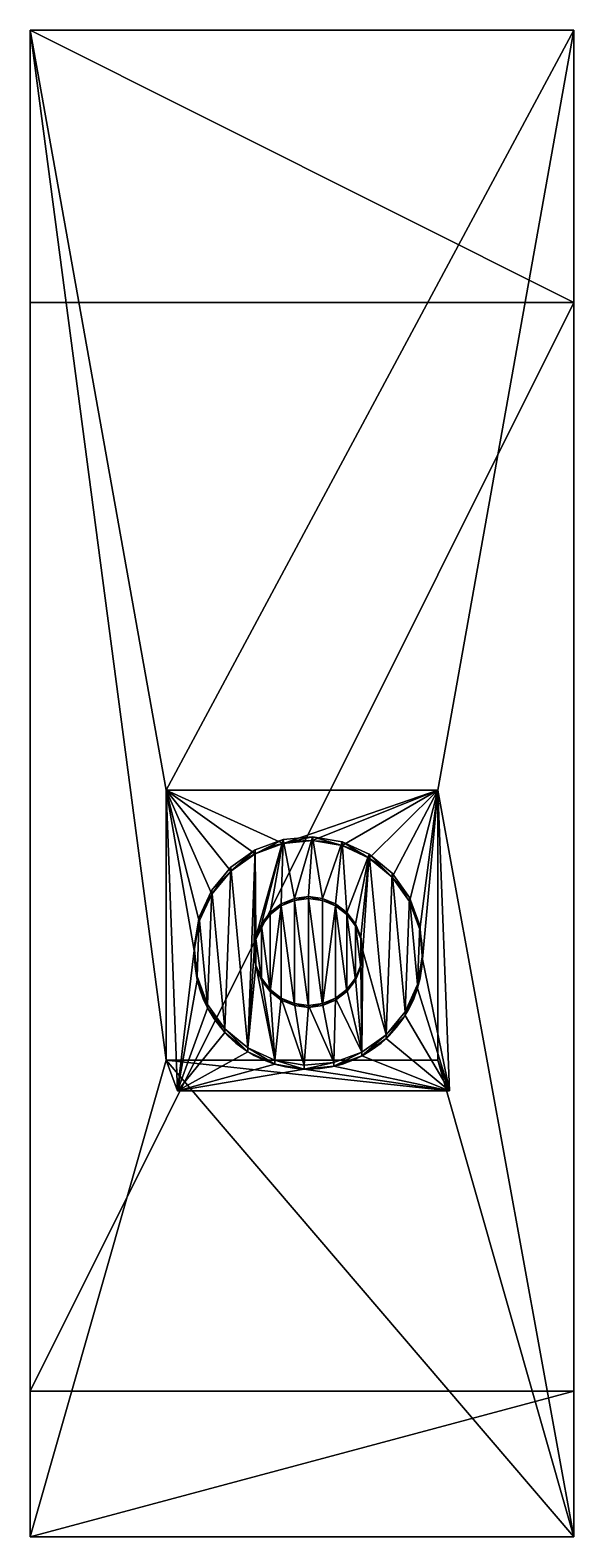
# Model space of a CAD drawing. Extents: x 22.1 to 32.1, y 23.5 to 51.2.
import ezdxf

# ---------------------------------------------------------------- set-up
doc = ezdxf.new("R2010")
doc.units = 0
doc.layers.get('0').update_dxf_attribs({"color": 13, "linetype": 'CONTINUOUS'})

msp = doc.modelspace()

# ---------------------------------------------------------------- linework, layer by layer
for p, q in [((22.137, 51.158, 5.5), (22.137, 23.482, 1.882)), ((32.137, 51.158, 5.5), (22.137, 51.158, 5.5)), ((22.137, 46.158), (22.137, 51.158, 5.5)), ((32.137, 23.482, 1.882), (32.137, 51.158, 5.5)), ((32.137, 46.158), (32.137, 51.158, 5.5)), ((22.137, 46.158), (22.137, 26.158)), ((32.137, 46.158), (22.137, 46.158)), ((32.137, 26.158), (32.137, 46.158)), ((29.637, 37.196, 3.675), (24.637, 37.196, 3.675)), ((24.637, 37.196, 3.675), (24.637, 32.238, 3.027)), ((24.637, 37.196, 3.675), (24.85, 31.673, 3.702)), ((29.637, 32.238, 3.027), (29.637, 37.196, 3.675)), ((29.85, 31.673, 3.702), (29.637, 37.196, 3.675)), ((26.788, 36.22, 3.686), (26.788, 36.292, 18.086)), ((27.333, 36.271, 3.686), (27.333, 36.343, 18.086)), ((26.274, 36.029, 3.687), (26.274, 36.101, 18.087)), ((27.874, 36.18, 3.686), (27.874, 36.251, 18.086)), ((28.372, 35.951, 3.687), (28.372, 36.023, 18.087)), ((25.827, 35.712, 3.689), (25.827, 35.783, 18.088)), ((28.795, 35.602, 3.689), (28.795, 35.673, 18.089)), ((25.477, 35.289, 3.691), (25.477, 35.361, 18.091)), ((26.997, 35.21, 18.091), (26.997, 35.173, 10.591)), ((27.256, 35.244, 18.091), (27.256, 35.207, 10.591)), ((27.514, 35.21, 18.091), (27.514, 35.173, 10.591)), ((29.112, 35.155, 3.691), (29.112, 35.226, 18.091)), ((26.549, 34.952, 18.093), (26.549, 34.914, 10.593)), ((26.756, 35.111, 18.092), (26.756, 35.073, 10.592)), ((27.756, 35.111, 18.092), (27.756, 35.073, 10.592)), ((27.963, 34.952, 18.093), (27.963, 34.914, 10.593)), ((25.249, 34.791, 3.693), (25.249, 34.863, 18.093)), ((26.39, 34.744, 18.094), (26.39, 34.707, 10.594)), ((28.122, 34.744, 18.094), (28.122, 34.707, 10.594)), ((29.303, 34.641, 3.694), (29.303, 34.712, 18.094)), ((25.157, 34.251, 3.696), (25.157, 34.322, 18.096)), ((26.29, 34.503, 18.095), (26.29, 34.466, 10.595)), ((28.222, 34.503, 18.095), (28.222, 34.466, 10.595)), ((26.256, 34.244, 18.096), (26.256, 34.207, 10.596)), ((28.256, 34.244, 18.096), (28.256, 34.207, 10.596)), ((29.354, 34.095, 3.697), (29.354, 34.167, 18.096)), ((25.208, 33.705, 3.699), (25.208, 33.777, 18.098)), ((26.29, 33.986, 18.097), (26.29, 33.948, 10.597)), ((28.222, 33.986, 18.097), (28.222, 33.948, 10.597)), ((26.39, 33.745, 18.099), (26.39, 33.707, 10.599)), ((26.549, 33.537, 18.1), (26.549, 33.5, 10.6)), ((27.963, 33.537, 18.1), (27.963, 33.5, 10.6)), ((28.122, 33.745, 18.099), (28.122, 33.707, 10.599)), ((29.263, 33.555, 3.699), (29.263, 33.626, 18.099)), ((25.399, 33.191, 3.701), (25.399, 33.263, 18.101)), ((26.756, 33.378, 18.1), (26.756, 33.341, 10.6)), ((26.997, 33.279, 18.101), (26.997, 33.241, 10.601)), ((27.256, 33.245, 18.101), (27.256, 33.207, 10.601)), ((27.514, 33.279, 18.101), (27.514, 33.241, 10.601)), ((27.756, 33.378, 18.1), (27.756, 33.341, 10.6)), ((29.034, 33.056, 3.702), (29.034, 33.128, 18.102)), ((25.717, 32.744, 3.703), (25.717, 32.816, 18.103)), ((28.685, 32.634, 3.704), (28.685, 32.706, 18.104)), ((26.139, 32.394, 3.705), (26.139, 32.466, 18.105)), ((28.238, 32.317, 3.706), (28.238, 32.388, 18.105)), ((24.637, 32.238, 3.027), (29.637, 32.238, 3.027)), ((24.637, 32.238, 3.027), (24.85, 31.673, 3.702)), ((26.637, 32.166, 3.706), (26.637, 32.238, 18.106)), ((27.178, 32.074, 3.707), (27.178, 32.146, 18.107)), ((27.724, 32.126, 3.706), (27.724, 32.197, 18.106)), ((29.637, 32.238, 3.027), (29.85, 31.673, 3.702)), ((24.85, 31.673, 3.702), (29.85, 31.673, 3.702)), ((22.137, 26.158), (32.137, 26.158)), ((22.137, 26.158), (22.137, 23.482, 1.882)), ((32.137, 26.158), (32.137, 23.482, 1.882)), ((22.137, 23.482, 1.882), (32.137, 23.482, 1.882))]:
    msp.add_line(p, q)
for points in [[(28.685, 32.706, 18.104), (28.238, 32.388, 18.105), (27.724, 32.197, 18.106), (27.178, 32.146, 18.107), (26.637, 32.238, 18.106), (26.139, 32.466, 18.105), (25.717, 32.816, 18.103), (25.399, 33.263, 18.101), (25.208, 33.777, 18.098), (25.157, 34.322, 18.096), (25.249, 34.863, 18.093), (25.477, 35.361, 18.091), (25.827, 35.783, 18.088), (26.274, 36.101, 18.087), (26.788, 36.292, 18.086), (27.333, 36.343, 18.086), (27.874, 36.251, 18.086), (28.372, 36.023, 18.087), (28.795, 35.673, 18.089), (29.112, 35.226, 18.091), (29.303, 34.712, 18.094), (29.354, 34.167, 18.096), (29.263, 33.626, 18.099), (29.034, 33.128, 18.102), (28.685, 32.706, 18.104)], [(28.256, 34.244, 18.096), (28.222, 33.986, 18.097), (28.122, 33.745, 18.099), (27.963, 33.537, 18.1), (27.756, 33.378, 18.1), (27.514, 33.279, 18.101), (27.256, 33.245, 18.101), (26.997, 33.279, 18.101), (26.756, 33.378, 18.1), (26.549, 33.537, 18.1), (26.39, 33.745, 18.099), (26.29, 33.986, 18.097), (26.256, 34.244, 18.096), (26.29, 34.503, 18.095), (26.39, 34.744, 18.094), (26.549, 34.952, 18.093), (26.756, 35.111, 18.092), (26.997, 35.21, 18.091), (27.256, 35.244, 18.091), (27.514, 35.21, 18.091), (27.756, 35.111, 18.092), (27.963, 34.952, 18.093), (28.122, 34.744, 18.094), (28.222, 34.503, 18.095), (28.256, 34.244, 18.096)], [(28.122, 34.707, 10.594), (28.222, 34.466, 10.595), (28.256, 34.207, 10.596), (28.222, 33.948, 10.597), (28.122, 33.707, 10.599), (27.963, 33.5, 10.6), (27.756, 33.341, 10.6), (27.514, 33.241, 10.601), (27.256, 33.207, 10.601), (26.997, 33.241, 10.601), (26.756, 33.341, 10.6), (26.549, 33.5, 10.6), (26.39, 33.707, 10.599), (26.29, 33.948, 10.597), (26.256, 34.207, 10.596), (26.29, 34.466, 10.595), (26.39, 34.707, 10.594), (26.549, 34.914, 10.593), (26.756, 35.073, 10.592), (26.997, 35.173, 10.591), (27.256, 35.207, 10.591), (27.514, 35.173, 10.591), (27.756, 35.073, 10.592), (27.963, 34.914, 10.593), (28.122, 34.707, 10.594)]]:
    msp.add_polyline3d(points, close=True)
at = {"extrusion": (7.82796e-17, -0.004978, -0.999988)}
msp.add_circle((-27.256, 34.154, -3.866), 2.1, dxfattribs=at)

# ---------------------------------------------------------------- meshes
mesh = msp.add_polyface()
corners = [(22.137, 23.482, 1.882), (24.637, 32.238, 3.027), (22.137, 51.158, 5.5), (32.137, 23.482, 1.882), (29.637, 32.238, 3.027), (29.637, 37.196, 3.675), (24.637, 37.196, 3.675), (32.137, 51.158, 5.5)]
mesh.append_faces([[corners[k] for k in face] for face in [(0, 1, 2), (1, 3, 4), (4, 3, 5), (2, 6, 7), (6, 2, 1), (7, 5, 3)]], dxfattribs={"vtx0": -1, "vtx1": -1})
mesh.append_faces([[corners[k] for k in face] for face in [(1, 0, 3), (7, 6, 5)]], dxfattribs={"vtx0": -1, "vtx2": -1})
mesh = msp.add_polyface()
corners = [(22.137, 51.158, 5.5), (22.137, 26.158), (22.137, 23.482, 1.882), (22.137, 46.158)]
mesh.append_faces([[corners[k] for k in face] for face in [(0, 1, 2), (1, 0, 3)]], dxfattribs={"vtx0": -1})
mesh = msp.add_polyface()
corners = [(22.137, 51.158, 5.5), (32.137, 46.158), (22.137, 46.158), (32.137, 51.158, 5.5)]
mesh.append_faces([[corners[k] for k in face] for face in [(0, 1, 2), (1, 0, 3)]], dxfattribs={"vtx0": -1})
mesh = msp.add_polyface()
corners = [(32.137, 26.158), (32.137, 51.158, 5.5), (32.137, 23.482, 1.882), (32.137, 46.158)]
mesh.append_faces([[corners[k] for k in face] for face in [(0, 1, 2), (1, 0, 3)]], dxfattribs={"vtx0": -1})
mesh = msp.add_polyface()
corners = [(32.137, 46.158), (22.137, 26.158), (22.137, 46.158), (32.137, 26.158)]
mesh.append_faces([[corners[k] for k in face] for face in [(0, 1, 2), (1, 0, 3)]], dxfattribs={"vtx0": -1})
mesh = msp.add_polyface()
corners = [(24.637, 37.196, 3.675), (24.637, 32.238, 3.027), (24.85, 31.673, 3.702)]
mesh.append_faces([[corners[k] for k in face] for face in [(0, 1, 2)]])
mesh = msp.add_polyface()
corners = [(24.85, 31.673, 3.702), (25.208, 33.705, 3.699), (25.157, 34.251, 3.696), (25.399, 33.191, 3.701), (25.717, 32.744, 3.703), (26.139, 32.394, 3.705), (26.637, 32.166, 3.706), (27.178, 32.074, 3.707), (29.85, 31.673, 3.702), (27.724, 32.126, 3.706), (28.238, 32.317, 3.706), (28.685, 32.634, 3.704), (29.034, 33.056, 3.702), (29.263, 33.555, 3.699), (29.354, 34.095, 3.697), (29.637, 37.196, 3.675), (24.637, 37.196, 3.675), (26.788, 36.22, 3.686), (26.274, 36.029, 3.687), (25.827, 35.712, 3.689), (25.477, 35.289, 3.691), (25.249, 34.791, 3.693), (27.333, 36.271, 3.686), (27.874, 36.18, 3.686), (28.372, 35.951, 3.687), (28.795, 35.602, 3.689), (29.112, 35.155, 3.691), (29.303, 34.641, 3.694)]
mesh.append_faces([[corners[k] for k in face] for face in [(1, 0, 3), (3, 0, 4), (4, 0, 5), (5, 0, 6), (6, 0, 7), (7, 8, 9), (9, 8, 10), (10, 8, 11), (11, 8, 12), (12, 8, 13), (13, 8, 14), (16, 17, 15), (17, 16, 18), (18, 16, 19), (19, 16, 20), (20, 16, 21), (21, 16, 2)]], dxfattribs={"vtx0": -1, "vtx1": -1})
mesh.append_faces([[corners[k] for k in face] for face in [(0, 1, 2), (7, 0, 8), (14, 8, 15), (2, 16, 0), (15, 17, 22), (15, 22, 23), (15, 23, 24), (15, 24, 25), (15, 25, 26), (15, 26, 27), (15, 27, 14)]], dxfattribs={"vtx0": -1, "vtx2": -1})
mesh = msp.add_polyface()
corners = [(29.637, 37.196, 3.675), (29.85, 31.673, 3.702), (29.637, 32.238, 3.027)]
mesh.append_faces([[corners[k] for k in face] for face in [(0, 1, 2)]])
mesh = msp.add_polyface()
corners = [(26.139, 32.466, 18.105), (26.29, 33.986, 18.097), (26.256, 34.244, 18.096), (26.637, 32.238, 18.106), (26.39, 33.745, 18.099), (26.549, 33.537, 18.1), (26.756, 33.378, 18.1), (27.178, 32.146, 18.107), (26.997, 33.279, 18.101), (27.256, 33.245, 18.101), (27.724, 32.197, 18.106), (27.514, 33.279, 18.101), (27.756, 33.378, 18.1), (28.238, 32.388, 18.105), (27.963, 33.537, 18.1), (28.122, 33.745, 18.099), (28.222, 33.986, 18.097), (28.256, 34.244, 18.096), (28.685, 32.706, 18.104), (28.372, 36.023, 18.087), (28.795, 35.673, 18.089), (29.034, 33.128, 18.102), (29.112, 35.226, 18.091), (29.263, 33.626, 18.099), (29.303, 34.712, 18.094), (29.354, 34.167, 18.096), (25.208, 33.777, 18.098), (25.249, 34.863, 18.093), (25.157, 34.322, 18.096), (25.399, 33.263, 18.101), (25.477, 35.361, 18.091), (25.717, 32.816, 18.103), (25.827, 35.783, 18.088), (26.274, 36.101, 18.087), (26.29, 34.503, 18.095), (26.788, 36.292, 18.086), (26.39, 34.744, 18.094), (26.549, 34.952, 18.093), (26.756, 35.111, 18.092), (26.997, 35.21, 18.091), (27.333, 36.343, 18.086), (27.256, 35.244, 18.091), (27.514, 35.21, 18.091), (27.874, 36.251, 18.086), (27.756, 35.111, 18.092), (27.963, 34.952, 18.093), (28.122, 34.744, 18.094), (28.222, 34.503, 18.095)]
mesh.append_faces([[corners[k] for k in face] for face in [(24, 23, 25), (26, 27, 28)]], dxfattribs={"vtx0": -1})
mesh.append_faces([[corners[k] for k in face] for face in [(1, 3, 4), (4, 3, 5), (5, 3, 6), (6, 7, 8), (8, 7, 9), (9, 10, 11), (11, 10, 12), (12, 13, 14), (14, 13, 15), (15, 13, 16), (16, 13, 17), (19, 18, 20), (20, 21, 22), (22, 23, 24), (27, 29, 30), (30, 31, 32), (32, 0, 33), (33, 34, 35), (35, 39, 40), (40, 42, 43), (43, 45, 19)]], dxfattribs={"vtx0": -1, "vtx1": -1})
mesh.append_faces([[corners[k] for k in face] for face in [(17, 18, 19), (33, 0, 2)]], dxfattribs={"vtx0": -1, "vtx1": -1, "vtx2": -1})
mesh.append_faces([[corners[k] for k in face] for face in [(0, 1, 2), (1, 0, 3), (6, 3, 7), (9, 7, 10), (12, 10, 13), (17, 13, 18), (20, 18, 21), (22, 21, 23), (27, 26, 29), (30, 29, 31), (32, 31, 0), (33, 2, 34), (35, 34, 36), (35, 36, 37), (35, 37, 38), (35, 38, 39), (40, 39, 41), (40, 41, 42), (43, 42, 44), (43, 44, 45), (19, 45, 46), (19, 46, 47), (19, 47, 17)]], dxfattribs={"vtx0": -1, "vtx2": -1})
mesh = msp.add_polyface()
corners = [(26.274, 36.029, 3.687), (26.788, 36.292, 18.086), (26.788, 36.22, 3.686), (26.274, 36.101, 18.087)]
mesh.append_faces([[corners[k] for k in face] for face in [(0, 1, 2), (1, 0, 3)]], dxfattribs={"vtx0": -1})
mesh = msp.add_polyface()
corners = [(26.788, 36.22, 3.686), (27.333, 36.343, 18.086), (27.333, 36.271, 3.686), (26.788, 36.292, 18.086)]
mesh.append_faces([[corners[k] for k in face] for face in [(0, 1, 2), (1, 0, 3)]], dxfattribs={"vtx0": -1})
mesh = msp.add_polyface()
corners = [(27.333, 36.343, 18.086), (27.874, 36.18, 3.686), (27.333, 36.271, 3.686), (27.874, 36.251, 18.086)]
mesh.append_faces([[corners[k] for k in face] for face in [(0, 1, 2), (1, 0, 3)]], dxfattribs={"vtx0": -1})
mesh = msp.add_polyface()
corners = [(25.827, 35.712, 3.689), (26.274, 36.101, 18.087), (26.274, 36.029, 3.687), (25.827, 35.783, 18.088)]
mesh.append_faces([[corners[k] for k in face] for face in [(0, 1, 2), (1, 0, 3)]], dxfattribs={"vtx0": -1})
mesh = msp.add_polyface()
corners = [(27.874, 36.251, 18.086), (28.372, 35.951, 3.687), (27.874, 36.18, 3.686), (28.372, 36.023, 18.087)]
mesh.append_faces([[corners[k] for k in face] for face in [(0, 1, 2), (1, 0, 3)]], dxfattribs={"vtx0": -1})
mesh = msp.add_polyface()
corners = [(28.372, 36.023, 18.087), (28.795, 35.602, 3.689), (28.372, 35.951, 3.687), (28.795, 35.673, 18.089)]
mesh.append_faces([[corners[k] for k in face] for face in [(0, 1, 2), (1, 0, 3)]], dxfattribs={"vtx0": -1})
mesh = msp.add_polyface()
corners = [(25.477, 35.361, 18.091), (25.827, 35.712, 3.689), (25.477, 35.289, 3.691), (25.827, 35.783, 18.088)]
mesh.append_faces([[corners[k] for k in face] for face in [(0, 1, 2), (1, 0, 3)]], dxfattribs={"vtx0": -1})
mesh = msp.add_polyface()
corners = [(28.795, 35.602, 3.689), (29.112, 35.226, 18.091), (29.112, 35.155, 3.691), (28.795, 35.673, 18.089)]
mesh.append_faces([[corners[k] for k in face] for face in [(0, 1, 2), (1, 0, 3)]], dxfattribs={"vtx0": -1})
mesh = msp.add_polyface()
corners = [(25.249, 34.863, 18.093), (25.477, 35.289, 3.691), (25.249, 34.791, 3.693), (25.477, 35.361, 18.091)]
mesh.append_faces([[corners[k] for k in face] for face in [(0, 1, 2), (1, 0, 3)]], dxfattribs={"vtx0": -1})
mesh = msp.add_polyface()
corners = [(26.29, 33.948, 10.597), (26.29, 34.466, 10.595), (26.256, 34.207, 10.596), (26.39, 33.707, 10.599), (26.39, 34.707, 10.594), (26.549, 33.5, 10.6), (26.549, 34.914, 10.593), (26.756, 35.073, 10.592), (26.756, 33.341, 10.6), (26.997, 33.241, 10.601), (26.997, 35.173, 10.591), (27.256, 33.207, 10.601), (27.256, 35.207, 10.591), (27.514, 33.241, 10.601), (27.514, 35.173, 10.591), (27.756, 35.073, 10.592), (27.756, 33.341, 10.6), (27.963, 33.5, 10.6), (27.963, 34.914, 10.593), (28.122, 33.707, 10.599), (28.122, 34.707, 10.594), (28.222, 33.948, 10.597), (28.222, 34.466, 10.595), (28.256, 34.207, 10.596)]
mesh.append_faces([[corners[k] for k in face] for face in [(0, 1, 2), (22, 21, 23)]], dxfattribs={"vtx0": -1})
mesh.append_faces([[corners[k] for k in face] for face in [(1, 3, 4), (4, 5, 6), (6, 5, 7), (7, 9, 10), (10, 11, 12), (12, 13, 14), (14, 13, 15), (15, 17, 18), (18, 19, 20), (20, 21, 22)]], dxfattribs={"vtx0": -1, "vtx1": -1})
mesh.append_faces([[corners[k] for k in face] for face in [(1, 0, 3), (4, 3, 5), (7, 5, 8), (7, 8, 9), (10, 9, 11), (12, 11, 13), (15, 13, 16), (15, 16, 17), (18, 17, 19), (20, 19, 21)]], dxfattribs={"vtx0": -1, "vtx2": -1})
mesh = msp.add_polyface()
corners = [(26.997, 35.21, 18.091), (26.756, 35.073, 10.592), (26.997, 35.173, 10.591), (26.756, 35.111, 18.092)]
mesh.append_faces([[corners[k] for k in face] for face in [(0, 1, 2), (1, 0, 3)]], dxfattribs={"vtx0": -1})
mesh = msp.add_polyface()
corners = [(27.256, 35.244, 18.091), (26.997, 35.173, 10.591), (27.256, 35.207, 10.591), (26.997, 35.21, 18.091)]
mesh.append_faces([[corners[k] for k in face] for face in [(0, 1, 2), (1, 0, 3)]], dxfattribs={"vtx0": -1})
mesh = msp.add_polyface()
corners = [(27.514, 35.173, 10.591), (27.256, 35.244, 18.091), (27.256, 35.207, 10.591), (27.514, 35.21, 18.091)]
mesh.append_faces([[corners[k] for k in face] for face in [(0, 1, 2), (1, 0, 3)]], dxfattribs={"vtx0": -1})
mesh = msp.add_polyface()
corners = [(27.756, 35.073, 10.592), (27.514, 35.21, 18.091), (27.514, 35.173, 10.591), (27.756, 35.111, 18.092)]
mesh.append_faces([[corners[k] for k in face] for face in [(0, 1, 2), (1, 0, 3)]], dxfattribs={"vtx0": -1})
mesh = msp.add_polyface()
corners = [(29.112, 35.155, 3.691), (29.303, 34.712, 18.094), (29.303, 34.641, 3.694), (29.112, 35.226, 18.091)]
mesh.append_faces([[corners[k] for k in face] for face in [(0, 1, 2), (1, 0, 3)]], dxfattribs={"vtx0": -1})
mesh = msp.add_polyface()
corners = [(26.549, 34.914, 10.593), (26.39, 34.744, 18.094), (26.39, 34.707, 10.594), (26.549, 34.952, 18.093)]
mesh.append_faces([[corners[k] for k in face] for face in [(0, 1, 2), (1, 0, 3)]], dxfattribs={"vtx0": -1})
mesh = msp.add_polyface()
corners = [(26.756, 35.111, 18.092), (26.549, 34.914, 10.593), (26.756, 35.073, 10.592), (26.549, 34.952, 18.093)]
mesh.append_faces([[corners[k] for k in face] for face in [(0, 1, 2), (1, 0, 3)]], dxfattribs={"vtx0": -1})
mesh = msp.add_polyface()
corners = [(27.963, 34.914, 10.593), (27.756, 35.111, 18.092), (27.756, 35.073, 10.592), (27.963, 34.952, 18.093)]
mesh.append_faces([[corners[k] for k in face] for face in [(0, 1, 2), (1, 0, 3)]], dxfattribs={"vtx0": -1})
mesh = msp.add_polyface()
corners = [(28.122, 34.744, 18.094), (27.963, 34.914, 10.593), (28.122, 34.707, 10.594), (27.963, 34.952, 18.093)]
mesh.append_faces([[corners[k] for k in face] for face in [(0, 1, 2), (1, 0, 3)]], dxfattribs={"vtx0": -1})
mesh = msp.add_polyface()
corners = [(25.157, 34.322, 18.096), (25.249, 34.791, 3.693), (25.157, 34.251, 3.696), (25.249, 34.863, 18.093)]
mesh.append_faces([[corners[k] for k in face] for face in [(0, 1, 2), (1, 0, 3)]], dxfattribs={"vtx0": -1})
mesh = msp.add_polyface()
corners = [(26.39, 34.707, 10.594), (26.29, 34.503, 18.095), (26.29, 34.466, 10.595), (26.39, 34.744, 18.094)]
mesh.append_faces([[corners[k] for k in face] for face in [(0, 1, 2), (1, 0, 3)]], dxfattribs={"vtx0": -1})
mesh = msp.add_polyface()
corners = [(28.222, 34.503, 18.095), (28.122, 34.707, 10.594), (28.222, 34.466, 10.595), (28.122, 34.744, 18.094)]
mesh.append_faces([[corners[k] for k in face] for face in [(0, 1, 2), (1, 0, 3)]], dxfattribs={"vtx0": -1})
mesh = msp.add_polyface()
corners = [(29.303, 34.641, 3.694), (29.354, 34.167, 18.096), (29.354, 34.095, 3.697), (29.303, 34.712, 18.094)]
mesh.append_faces([[corners[k] for k in face] for face in [(0, 1, 2), (1, 0, 3)]], dxfattribs={"vtx0": -1})
mesh = msp.add_polyface()
corners = [(25.208, 33.777, 18.098), (25.157, 34.251, 3.696), (25.208, 33.705, 3.699), (25.157, 34.322, 18.096)]
mesh.append_faces([[corners[k] for k in face] for face in [(0, 1, 2), (1, 0, 3)]], dxfattribs={"vtx0": -1})
mesh = msp.add_polyface()
corners = [(26.29, 34.466, 10.595), (26.256, 34.244, 18.096), (26.256, 34.207, 10.596), (26.29, 34.503, 18.095)]
mesh.append_faces([[corners[k] for k in face] for face in [(0, 1, 2), (1, 0, 3)]], dxfattribs={"vtx0": -1})
mesh = msp.add_polyface()
corners = [(28.256, 34.244, 18.096), (28.222, 34.466, 10.595), (28.256, 34.207, 10.596), (28.222, 34.503, 18.095)]
mesh.append_faces([[corners[k] for k in face] for face in [(0, 1, 2), (1, 0, 3)]], dxfattribs={"vtx0": -1})
mesh = msp.add_polyface()
corners = [(26.256, 34.207, 10.596), (26.29, 33.986, 18.097), (26.29, 33.948, 10.597), (26.256, 34.244, 18.096)]
mesh.append_faces([[corners[k] for k in face] for face in [(0, 1, 2), (1, 0, 3)]], dxfattribs={"vtx0": -1})
mesh = msp.add_polyface()
corners = [(28.222, 33.986, 18.097), (28.256, 34.207, 10.596), (28.222, 33.948, 10.597), (28.256, 34.244, 18.096)]
mesh.append_faces([[corners[k] for k in face] for face in [(0, 1, 2), (1, 0, 3)]], dxfattribs={"vtx0": -1})
mesh = msp.add_polyface()
corners = [(29.354, 34.095, 3.697), (29.263, 33.626, 18.099), (29.263, 33.555, 3.699), (29.354, 34.167, 18.096)]
mesh.append_faces([[corners[k] for k in face] for face in [(0, 1, 2), (1, 0, 3)]], dxfattribs={"vtx0": -1})
mesh = msp.add_polyface()
corners = [(25.399, 33.263, 18.101), (25.208, 33.705, 3.699), (25.399, 33.191, 3.701), (25.208, 33.777, 18.098)]
mesh.append_faces([[corners[k] for k in face] for face in [(0, 1, 2), (1, 0, 3)]], dxfattribs={"vtx0": -1})
mesh = msp.add_polyface()
corners = [(26.29, 33.948, 10.597), (26.39, 33.745, 18.099), (26.39, 33.707, 10.599), (26.29, 33.986, 18.097)]
mesh.append_faces([[corners[k] for k in face] for face in [(0, 1, 2), (1, 0, 3)]], dxfattribs={"vtx0": -1})
mesh = msp.add_polyface()
corners = [(28.122, 33.745, 18.099), (28.222, 33.948, 10.597), (28.122, 33.707, 10.599), (28.222, 33.986, 18.097)]
mesh.append_faces([[corners[k] for k in face] for face in [(0, 1, 2), (1, 0, 3)]], dxfattribs={"vtx0": -1})
mesh = msp.add_polyface()
corners = [(26.39, 33.707, 10.599), (26.549, 33.537, 18.1), (26.549, 33.5, 10.6), (26.39, 33.745, 18.099)]
mesh.append_faces([[corners[k] for k in face] for face in [(0, 1, 2), (1, 0, 3)]], dxfattribs={"vtx0": -1})
mesh = msp.add_polyface()
corners = [(26.549, 33.537, 18.1), (26.756, 33.341, 10.6), (26.549, 33.5, 10.6), (26.756, 33.378, 18.1)]
mesh.append_faces([[corners[k] for k in face] for face in [(0, 1, 2), (1, 0, 3)]], dxfattribs={"vtx0": -1})
mesh = msp.add_polyface()
corners = [(27.756, 33.341, 10.6), (27.963, 33.537, 18.1), (27.963, 33.5, 10.6), (27.756, 33.378, 18.1)]
mesh.append_faces([[corners[k] for k in face] for face in [(0, 1, 2), (1, 0, 3)]], dxfattribs={"vtx0": -1})
mesh = msp.add_polyface()
corners = [(27.963, 33.537, 18.1), (28.122, 33.707, 10.599), (27.963, 33.5, 10.6), (28.122, 33.745, 18.099)]
mesh.append_faces([[corners[k] for k in face] for face in [(0, 1, 2), (1, 0, 3)]], dxfattribs={"vtx0": -1})
mesh = msp.add_polyface()
corners = [(29.263, 33.555, 3.699), (29.034, 33.128, 18.102), (29.034, 33.056, 3.702), (29.263, 33.626, 18.099)]
mesh.append_faces([[corners[k] for k in face] for face in [(0, 1, 2), (1, 0, 3)]], dxfattribs={"vtx0": -1})
mesh = msp.add_polyface()
corners = [(25.717, 32.816, 18.103), (25.399, 33.191, 3.701), (25.717, 32.744, 3.703), (25.399, 33.263, 18.101)]
mesh.append_faces([[corners[k] for k in face] for face in [(0, 1, 2), (1, 0, 3)]], dxfattribs={"vtx0": -1})
mesh = msp.add_polyface()
corners = [(26.756, 33.378, 18.1), (26.997, 33.241, 10.601), (26.756, 33.341, 10.6), (26.997, 33.279, 18.101)]
mesh.append_faces([[corners[k] for k in face] for face in [(0, 1, 2), (1, 0, 3)]], dxfattribs={"vtx0": -1})
mesh = msp.add_polyface()
corners = [(26.997, 33.279, 18.101), (27.256, 33.207, 10.601), (26.997, 33.241, 10.601), (27.256, 33.245, 18.101)]
mesh.append_faces([[corners[k] for k in face] for face in [(0, 1, 2), (1, 0, 3)]], dxfattribs={"vtx0": -1})
mesh = msp.add_polyface()
corners = [(27.256, 33.207, 10.601), (27.514, 33.279, 18.101), (27.514, 33.241, 10.601), (27.256, 33.245, 18.101)]
mesh.append_faces([[corners[k] for k in face] for face in [(0, 1, 2), (1, 0, 3)]], dxfattribs={"vtx0": -1})
mesh = msp.add_polyface()
corners = [(27.514, 33.241, 10.601), (27.756, 33.378, 18.1), (27.756, 33.341, 10.6), (27.514, 33.279, 18.101)]
mesh.append_faces([[corners[k] for k in face] for face in [(0, 1, 2), (1, 0, 3)]], dxfattribs={"vtx0": -1})
mesh = msp.add_polyface()
corners = [(29.034, 33.056, 3.702), (28.685, 32.706, 18.104), (28.685, 32.634, 3.704), (29.034, 33.128, 18.102)]
mesh.append_faces([[corners[k] for k in face] for face in [(0, 1, 2), (1, 0, 3)]], dxfattribs={"vtx0": -1})
mesh = msp.add_polyface()
corners = [(26.139, 32.394, 3.705), (25.717, 32.816, 18.103), (25.717, 32.744, 3.703), (26.139, 32.466, 18.105)]
mesh.append_faces([[corners[k] for k in face] for face in [(0, 1, 2), (1, 0, 3)]], dxfattribs={"vtx0": -1})
mesh = msp.add_polyface()
corners = [(28.685, 32.706, 18.104), (28.238, 32.317, 3.706), (28.685, 32.634, 3.704), (28.238, 32.388, 18.105)]
mesh.append_faces([[corners[k] for k in face] for face in [(0, 1, 2), (1, 0, 3)]], dxfattribs={"vtx0": -1})
mesh = msp.add_polyface()
corners = [(26.637, 32.166, 3.706), (26.139, 32.466, 18.105), (26.139, 32.394, 3.705), (26.637, 32.238, 18.106)]
mesh.append_faces([[corners[k] for k in face] for face in [(0, 1, 2), (1, 0, 3)]], dxfattribs={"vtx0": -1})
mesh = msp.add_polyface()
corners = [(28.238, 32.388, 18.105), (27.724, 32.126, 3.706), (28.238, 32.317, 3.706), (27.724, 32.197, 18.106)]
mesh.append_faces([[corners[k] for k in face] for face in [(0, 1, 2), (1, 0, 3)]], dxfattribs={"vtx0": -1})
mesh = msp.add_polyface()
corners = [(29.85, 31.673, 3.702), (24.637, 32.238, 3.027), (29.637, 32.238, 3.027), (24.85, 31.673, 3.702)]
mesh.append_faces([[corners[k] for k in face] for face in [(0, 1, 2), (1, 0, 3)]], dxfattribs={"vtx0": -1})
mesh = msp.add_polyface()
corners = [(27.178, 32.074, 3.707), (26.637, 32.238, 18.106), (26.637, 32.166, 3.706), (27.178, 32.146, 18.107)]
mesh.append_faces([[corners[k] for k in face] for face in [(0, 1, 2), (1, 0, 3)]], dxfattribs={"vtx0": -1})
mesh = msp.add_polyface()
corners = [(27.724, 32.197, 18.106), (27.178, 32.074, 3.707), (27.724, 32.126, 3.706), (27.178, 32.146, 18.107)]
mesh.append_faces([[corners[k] for k in face] for face in [(0, 1, 2), (1, 0, 3)]], dxfattribs={"vtx0": -1})
mesh = msp.add_polyface()
corners = [(32.137, 26.158), (22.137, 23.482, 1.882), (22.137, 26.158), (32.137, 23.482, 1.882)]
mesh.append_faces([[corners[k] for k in face] for face in [(0, 1, 2), (1, 0, 3)]], dxfattribs={"vtx0": -1})

doc.saveas('drawing.dxf')
